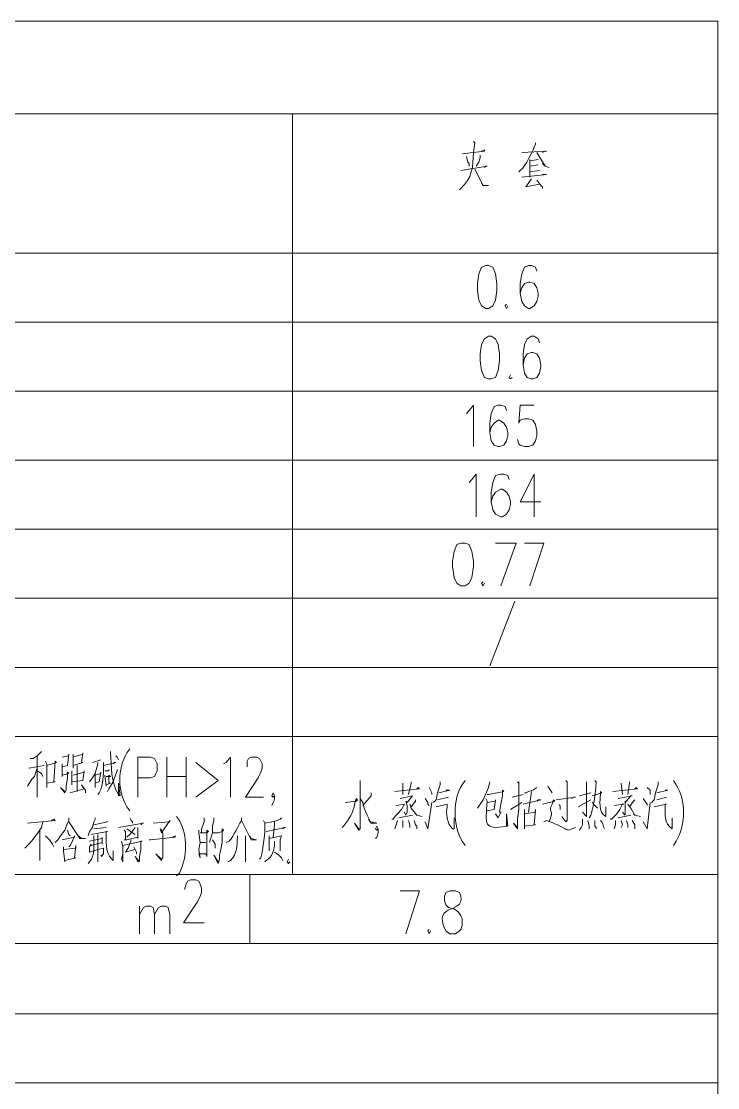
# Model space of a CAD drawing. Header units: millimetres. Extents: x 0 to 819, y 0 to 1152.
# Drawn here: x 728.2 to 819, y 1012.6 to 1151.6 of the extents above; entities that cross this region are included whole.
import ezdxf

# ---------------------------------------------------------------- set-up
doc = ezdxf.new("R2010")
doc.units = ezdxf.units.MM
doc.layers.add('1', color=7, linetype='Continuous')

msp = doc.modelspace()

# ---------------------------------------------------------------- linework, layer by layer
at = {"layer": '1', "color": 0, "lineweight": 18}
for points in [[(819, 14.361732), (43.56, 14.361732), (43.56, 1151.601732), (819, 1151.601732), (819, 14.361732)], [(819, 1151.601732), (819, 743.181732)], [(819, 1139.541732), (569.34, 1139.541732)]]:
    msp.add_lwpolyline(points, dxfattribs=at)
at = {"layer": '1', "color": 0, "lineweight": 9}
for points in [[(763.56, 1139.541732), (763.56, 1040.361732)], [(785.7, 1134.321732), (788.58, 1134.681732), (788.58, 1134.861732), (788.22, 1134.681732)], [(793.44, 1134.501732), (796.68, 1134.681732), (796.5, 1134.681732), (796.14, 1134.501732)], [(786.24, 1133.961732), (786.42, 1133.241732), (786.6, 1133.061732), (786.6, 1132.701732)], [(788.04, 1134.141732), (788.04, 1133.781732), (787.86, 1133.241732), (787.5, 1132.701732)], [(794.52, 1133.601732), (794.52, 1133.241732), (794.52, 1131.261732)], [(794.52, 1133.421732), (795.6, 1133.601732)], [(795.42, 1134.501732), (796.5, 1132.701732), (797.04, 1132.521732), (796.5, 1132.701732), (796.14, 1133.061732)], [(785.52, 1132.161732), (788.94, 1132.701732), (788.76, 1132.701732), (788.58, 1132.521732)], [(787.32, 1132.341732), (788.4, 1130.181732), (789.12, 1130.181732), (788.4, 1130.181732), (788.22, 1130.541732)], [(795.6, 1132.881732), (794.52, 1132.701732)], [(794.52, 1131.981732), (795.78, 1132.161732)], [(793.44, 1131.261732), (796.68, 1131.621732), (796.5, 1131.621732), (796.14, 1131.621732)], [(794.7, 1131.081732), (793.98, 1130.001732), (793.98, 1130.001732), (795.78, 1130.361732)], [(795.42, 1130.901732), (795.96, 1130.181732), (796.14, 1130.001732), (796.14, 1129.821732)], [(819, 1121.361732), (569.34, 1121.361732)], [(788.76, 1119.741732), (788.22, 1119.561732), (787.86, 1118.661732), (787.68, 1117.401732), (787.68, 1116.501732), (787.86, 1115.241732), (788.22, 1114.521732), (788.76, 1114.161732), (789.12, 1114.161732), (789.66, 1114.521732), (790.02, 1115.241732), (790.2, 1116.501732), (790.2, 1117.401732), (790.02, 1118.661732), (789.66, 1119.561732), (789.12, 1119.741732), (788.76, 1119.741732)], [(795.42, 1119.021732), (795.24, 1119.561732), (794.7, 1119.741732), (794.34, 1119.741732), (793.8, 1119.561732), (793.44, 1118.661732), (793.26, 1117.401732), (793.26, 1116.141732), (793.44, 1115.061732), (793.8, 1114.521732), (794.34, 1114.161732), (794.52, 1114.161732), (795.06, 1114.521732), (795.42, 1115.061732), (795.6, 1115.781732), (795.6, 1116.141732), (795.42, 1116.861732), (795.06, 1117.401732), (794.52, 1117.581732), (794.34, 1117.581732), (793.8, 1117.401732), (793.44, 1116.861732), (793.26, 1116.141732)], [(791.46, 1114.701732), (791.28, 1114.521732), (791.46, 1114.161732), (791.64, 1114.521732)], [(819, 1112.361732), (569.34, 1112.361732)], [(789.12, 1110.561732), (788.58, 1110.201732), (788.22, 1109.481732), (788.04, 1108.221732), (788.04, 1107.321732), (788.22, 1106.061732), (788.58, 1105.161732), (789.12, 1104.981732), (789.48, 1104.981732), (790.02, 1105.161732), (790.38, 1106.061732), (790.56, 1107.321732), (790.56, 1108.221732), (790.38, 1109.481732), (790.02, 1110.201732), (789.48, 1110.561732), (789.12, 1110.561732)], [(795.78, 1109.661732), (795.6, 1110.201732), (795.06, 1110.561732), (794.7, 1110.561732), (794.16, 1110.201732), (793.8, 1109.481732), (793.62, 1108.221732), (793.62, 1106.781732), (793.8, 1105.701732), (794.16, 1105.161732), (794.7, 1104.981732), (794.88, 1104.981732), (795.42, 1105.161732), (795.78, 1105.701732), (795.96, 1106.601732), (795.96, 1106.781732), (795.78, 1107.681732), (795.42, 1108.221732), (794.88, 1108.401732), (794.7, 1108.401732), (794.16, 1108.221732), (793.8, 1107.681732), (793.62, 1106.781732)], [(792, 1105.521732), (791.82, 1105.161732), (792, 1104.981732), (792.18, 1105.161732)], [(819, 1103.361732), (569.34, 1103.361732)], [(786.24, 1100.481732), (786.6, 1100.841732), (787.14, 1101.561732), (787.14, 1096.161732)], [(791.46, 1100.841732), (791.28, 1101.381732), (790.74, 1101.561732), (790.38, 1101.561732), (789.84, 1101.381732), (789.48, 1100.481732), (789.3, 1099.221732), (789.3, 1097.961732), (789.48, 1096.881732), (789.84, 1096.341732), (790.38, 1096.161732), (790.56, 1096.161732), (791.1, 1096.341732), (791.46, 1096.881732), (791.64, 1097.601732), (791.64, 1097.961732), (791.46, 1098.681732), (791.1, 1099.221732), (790.56, 1099.581732), (790.38, 1099.581732), (789.84, 1099.221732), (789.48, 1098.681732), (789.3, 1097.961732)], [(795.06, 1101.561732), (793.26, 1101.561732), (793.08, 1099.221732), (793.26, 1099.581732), (793.8, 1099.761732), (794.34, 1099.761732), (794.88, 1099.581732), (795.24, 1099.041732), (795.42, 1098.141732), (795.42, 1097.601732), (795.24, 1096.881732), (794.88, 1096.341732), (794.34, 1096.161732), (793.8, 1096.161732), (793.26, 1096.341732), (793.08, 1096.521732), (792.9, 1097.061732)], [(819, 1094.361732), (569.34, 1094.361732)], [(786.6, 1091.481732), (786.96, 1091.841732), (787.5, 1092.561732), (787.5, 1086.981732)], [(791.82, 1091.841732), (791.64, 1092.381732), (791.1, 1092.561732), (790.74, 1092.561732), (790.02, 1092.381732), (789.66, 1091.481732), (789.48, 1090.221732), (789.48, 1088.961732), (789.66, 1087.881732), (790.02, 1087.341732), (790.74, 1086.981732), (790.92, 1086.981732), (791.46, 1087.341732), (791.82, 1087.881732), (792, 1088.601732), (792, 1088.961732), (791.82, 1089.681732), (791.46, 1090.221732), (790.92, 1090.581732), (790.74, 1090.581732), (790.02, 1090.221732), (789.66, 1089.681732), (789.48, 1088.961732)], [(795.06, 1092.561732), (793.26, 1088.961732), (795.96, 1088.961732)], [(795.06, 1092.561732), (795.06, 1086.981732)], [(819, 1085.361732), (569.34, 1085.361732)], [(785.52, 1083.561732), (784.98, 1083.381732), (784.62, 1082.481732), (784.44, 1081.221732), (784.44, 1080.501732), (784.62, 1079.061732), (784.98, 1078.341732), (785.52, 1077.981732), (786.06, 1077.981732), (786.6, 1078.341732), (786.96, 1079.061732), (787.14, 1080.501732), (787.14, 1081.221732), (786.96, 1082.481732), (786.6, 1083.381732), (786.06, 1083.561732), (785.52, 1083.561732)], [(790.02, 1083.561732), (792.72, 1083.561732), (790.74, 1077.981732)], [(793.8, 1083.561732), (796.32, 1083.561732), (794.52, 1077.981732)], [(788.4, 1078.521732), (788.22, 1078.341732), (788.4, 1077.981732), (788.58, 1078.341732)], [(819, 1076.361732), (569.34, 1076.361732)], [(792.54, 1076.001732), (789.3, 1067.541732)], [(819, 1067.361732), (569.34, 1067.361732)], [(819, 1058.361732), (569.34, 1058.361732)], [(730.8, 1056.381732), (730.26, 1055.841732), (729.72, 1055.481732), (729.36, 1055.481732)], [(730.26, 1055.841732), (730.26, 1050.441732), (730.26, 1050.801732), (730.26, 1051.341732)], [(733.5, 1055.661732), (734.4, 1055.841732), (734.4, 1056.021732), (734.22, 1054.581732), (734.22, 1054.581732), (733.5, 1054.401732), (733.5, 1054.761732), (733.5, 1053.681732), (733.5, 1053.141732), (733.5, 1053.321732), (734.4, 1053.501732), (734.22, 1053.681732), (734.22, 1052.961732), (734.04, 1051.881732), (734.04, 1051.341732), (733.86, 1050.981732), (733.32, 1051.701732), (733.86, 1051.161732)], [(734.94, 1056.021732), (734.94, 1055.481732), (734.94, 1054.221732), (734.94, 1054.581732), (736.2, 1054.941732), (736.02, 1054.941732), (736.2, 1056.201732), (736.2, 1056.021732), (734.94, 1055.661732)], [(740.52, 1055.841732), (740.7, 1055.661732), (740.88, 1055.301732)], [(743.4, 1050.441732), (743.4, 1055.661732), (745.02, 1055.661732), (745.56, 1055.481732), (745.74, 1055.121732), (745.92, 1054.761732), (745.92, 1053.861732), (745.74, 1053.501732), (745.56, 1053.141732), (745.02, 1052.961732), (743.4, 1052.961732)], [(747.18, 1050.441732), (747.18, 1055.661732)], [(749.7, 1055.661732), (749.7, 1050.441732)], [(754.56, 1054.761732), (754.92, 1054.941732), (755.46, 1055.661732), (755.46, 1050.441732)], [(757.62, 1054.401732), (757.62, 1054.761732), (757.62, 1055.121732), (757.8, 1055.481732), (758.16, 1055.661732), (758.88, 1055.661732), (759.24, 1055.481732), (759.42, 1055.121732), (759.6, 1054.761732), (759.6, 1054.221732), (759.42, 1053.681732), (759.06, 1052.961732), (757.44, 1050.441732), (759.78, 1050.441732)], [(730.26, 1054.221732), (730.08, 1053.681732), (729.9, 1053.141732), (729.54, 1052.781732), (729, 1051.881732)], [(731.16, 1054.581732), (729.18, 1054.221732)], [(731.34, 1055.121732), (731.52, 1054.761732), (731.52, 1052.241732), (731.52, 1051.701732), (731.52, 1052.241732), (732.6, 1052.421732), (732.42, 1052.421732), (732.6, 1055.121732), (732.78, 1054.941732), (731.52, 1054.581732)], [(735.48, 1054.581732), (735.48, 1051.161732)], [(738.18, 1054.941732), (738.18, 1054.761732), (737.82, 1053.501732), (737.46, 1052.961732), (737.1, 1052.421732)], [(737.46, 1054.941732), (738.54, 1055.301732)], [(738.9, 1054.581732), (740.52, 1054.941732), (740.34, 1054.941732), (740.16, 1054.761732)], [(739.62, 1054.041732), (739.62, 1053.861732), (739.08, 1053.861732)], [(740.7, 1054.041732), (740.7, 1053.861732), (740.34, 1052.961732), (740.16, 1052.421732), (739.8, 1051.881732), (739.62, 1051.521732), (739.44, 1051.161732)], [(750.96, 1054.941732), (753.84, 1052.601732), (750.96, 1050.441732)], [(730.26, 1053.861732), (730.8, 1053.501732), (730.98, 1053.141732)], [(734.76, 1053.861732), (734.76, 1053.321732), (734.76, 1052.061732), (734.76, 1052.421732), (736.2, 1052.601732), (736.2, 1052.601732), (736.38, 1053.861732), (736.38, 1053.681732), (734.94, 1053.321732)], [(737.82, 1052.241732), (738.36, 1052.421732), (738.36, 1052.421732), (738.54, 1053.681732), (738.54, 1053.501732), (737.82, 1053.321732)], [(737.82, 1053.501732), (737.82, 1052.061732), (737.82, 1051.701732)], [(739.08, 1053.321732), (739.26, 1051.881732), (739.26, 1052.061732), (739.8, 1052.241732), (739.62, 1052.241732), (739.62, 1053.321732), (739.8, 1053.141732), (739.26, 1053.141732)], [(747.18, 1053.141732), (749.7, 1053.141732)], [(734.58, 1050.981732), (736.38, 1051.521732), (736.02, 1052.061732), (736.56, 1051.341732), (736.56, 1051.161732), (736.56, 1050.981732)], [(772.38, 1052.601732), (772.38, 1052.061732), (772.38, 1046.841732), (772.38, 1046.301732), (772.2, 1046.121732), (771.66, 1047.021732), (772.2, 1046.301732)], [(776.88, 1051.161732), (780.12, 1051.521732), (779.94, 1051.701732), (779.76, 1051.521732)], [(777.96, 1052.241732), (777.96, 1050.801732)], [(779.04, 1052.421732), (779.04, 1052.241732), (778.68, 1050.801732)], [(781.38, 1051.701732), (781.56, 1051.341732), (781.74, 1050.981732), (781.74, 1050.801732)], [(782.82, 1052.421732), (782.82, 1052.061732), (782.64, 1051.521732), (782.46, 1050.981732), (782.28, 1050.081732), (781.92, 1049.721732)], [(782.64, 1050.981732), (784.08, 1051.341732), (783.9, 1051.341732), (783.54, 1051.341732)], [(789.3, 1052.421732), (789.12, 1051.701732), (788.4, 1050.081732), (788.04, 1049.541732), (787.68, 1049.001732)], [(788.94, 1050.801732), (789.12, 1050.801732), (791.1, 1051.161732), (790.92, 1051.341732), (790.92, 1050.621732), (790.74, 1049.541732), (790.56, 1048.461732), (790.74, 1048.461732), (790.56, 1048.101732), (790.38, 1047.741732), (790.02, 1048.281732), (790.38, 1047.741732)], [(792.9, 1052.421732), (793.08, 1052.241732), (793.08, 1052.421732), (793.08, 1048.821732), (792.9, 1047.561732), (792.9, 1046.481732), (792.9, 1046.301732), (792.36, 1047.021732), (792.9, 1046.481732)], [(795.42, 1051.701732), (794.88, 1051.341732), (794.34, 1051.161732), (793.98, 1050.981732), (793.8, 1050.981732)], [(796.86, 1051.881732), (797.22, 1051.341732), (797.4, 1050.981732)], [(799.2, 1052.601732), (799.38, 1052.421732), (799.38, 1048.461732), (799.38, 1047.381732), (799.2, 1047.201732), (798.66, 1047.921732)], [(801.9, 1052.421732), (801.9, 1047.921732), (801.36, 1048.461732)], [(805.32, 1051.161732), (808.56, 1051.521732), (808.38, 1051.701732), (808.2, 1051.521732)], [(806.4, 1052.241732), (806.58, 1050.801732)], [(807.48, 1052.421732), (807.48, 1052.241732), (807.3, 1050.801732)], [(809.82, 1051.701732), (810.18, 1051.341732), (810.18, 1050.801732)], [(811.26, 1052.421732), (811.26, 1052.061732), (811.08, 1051.521732), (810.9, 1050.981732), (810.72, 1050.081732), (810.36, 1049.721732)], [(811.08, 1050.981732), (812.52, 1051.341732), (812.34, 1051.341732), (812.16, 1051.341732)], [(761.22, 1050.621732), (761.04, 1050.441732), (760.86, 1050.621732), (761.04, 1050.981732), (761.22, 1050.621732), (761.22, 1050.081732), (761.04, 1049.721732), (760.86, 1049.361732)], [(772.38, 1050.261732), (772.74, 1049.721732), (772.92, 1049.001732), (773.28, 1048.101732), (773.64, 1047.381732), (773.82, 1047.021732), (774.54, 1047.021732), (773.82, 1047.201732)], [(773.82, 1050.981732), (773.82, 1050.621732), (772.74, 1049.361732)], [(777.6, 1050.261732), (779.22, 1050.621732), (779.22, 1050.621732), (778.5, 1049.721732), (778.32, 1049.901732), (778.5, 1049.361732), (778.5, 1048.461732), (778.32, 1048.101732), (778.14, 1048.461732)], [(779.58, 1050.081732), (779.58, 1049.901732), (779.04, 1049.181732)], [(780.84, 1050.261732), (781.2, 1049.721732), (781.2, 1049.541732), (781.38, 1049.361732)], [(782.46, 1050.081732), (783.9, 1050.441732)], [(788.94, 1049.721732), (790.02, 1049.901732), (790.02, 1050.081732), (789.84, 1048.821732), (789.84, 1048.821732), (788.94, 1048.641732)], [(792.18, 1050.441732), (793.62, 1050.801732)], [(793.62, 1049.541732), (795.96, 1050.081732), (795.6, 1050.081732), (795.42, 1049.901732)], [(794.7, 1051.161732), (794.34, 1048.461732)], [(797.94, 1050.081732), (800.46, 1050.441732), (800.28, 1050.441732), (799.92, 1050.261732)], [(800.82, 1049.181732), (802.44, 1050.081732)], [(801, 1050.621732), (802.44, 1050.981732)], [(806.04, 1050.261732), (807.84, 1050.621732), (807.66, 1050.621732), (806.94, 1049.721732), (806.94, 1049.901732), (806.94, 1049.361732), (806.94, 1048.461732), (806.94, 1048.101732), (806.58, 1048.461732)], [(808.2, 1050.081732), (808.02, 1049.901732), (807.48, 1049.181732)], [(809.28, 1050.261732), (809.64, 1049.721732), (809.82, 1049.541732), (809.82, 1049.361732)], [(811.08, 1050.081732), (812.34, 1050.441732)], [(777.06, 1049.361732), (778.14, 1049.541732), (778.14, 1049.541732), (777.78, 1048.821732), (777.24, 1048.281732), (776.88, 1047.921732), (776.7, 1047.561732), (776.52, 1047.561732)], [(778.86, 1049.541732), (779.04, 1049.001732), (779.76, 1048.101732), (780.48, 1047.921732), (779.76, 1048.101732), (779.58, 1048.281732)], [(780.84, 1047.201732), (781.2, 1046.301732), (781.74, 1049.721732)], [(792, 1048.821732), (793.44, 1049.721732)], [(793.8, 1048.821732), (793.8, 1048.281732), (793.8, 1046.301732), (793.8, 1046.661732), (795.24, 1046.841732), (795.06, 1046.841732), (795.24, 1048.821732), (795.24, 1048.461732), (793.8, 1048.281732)], [(798.3, 1049.541732), (798.48, 1049.181732), (798.48, 1048.821732), (798.48, 1049.361732)], [(802.62, 1049.721732), (802.98, 1049.361732), (803.34, 1049.001732)], [(805.5, 1049.361732), (806.76, 1049.541732), (806.58, 1049.541732), (806.22, 1048.821732), (805.86, 1048.281732), (805.5, 1047.921732), (805.14, 1047.561732), (804.96, 1047.561732)], [(807.3, 1049.541732), (807.66, 1049.001732), (808.2, 1048.101732), (808.92, 1047.921732), (808.2, 1048.101732), (808.02, 1048.281732)], [(809.28, 1047.201732), (809.82, 1046.301732), (810.18, 1049.721732)], [(729, 1047.021732), (732.6, 1047.381732), (732.42, 1047.561732), (732.06, 1047.381732)], [(734.4, 1047.741732), (734.4, 1047.381732), (734.22, 1047.021732), (733.86, 1046.121732), (733.32, 1045.401732), (732.96, 1044.861732), (732.6, 1044.501732)], [(734.4, 1047.201732), (735.84, 1045.041732), (736.56, 1045.041732), (736.02, 1045.041732), (735.66, 1045.401732)], [(737.82, 1047.741732), (737.82, 1047.561732), (737.64, 1047.201732), (737.46, 1046.481732), (737.1, 1045.941732), (736.92, 1045.401732)], [(737.64, 1046.841732), (739.44, 1047.201732), (739.44, 1047.201732), (739.26, 1047.201732)], [(742.32, 1047.741732), (742.5, 1047.381732), (742.68, 1047.201732), (742.68, 1047.021732)], [(745.38, 1047.021732), (747.54, 1047.201732), (747.54, 1047.381732), (746.46, 1045.761732), (746.28, 1046.301732), (746.46, 1046.121732), (746.64, 1045.761732), (746.64, 1045.401732), (746.64, 1044.861732), (746.64, 1043.061732), (746.64, 1042.881732), (746.64, 1042.521732), (746.46, 1042.341732), (746.46, 1042.161732), (745.74, 1043.061732), (746.46, 1042.341732), (746.46, 1042.341732)], [(752.04, 1047.741732), (752.04, 1047.201732), (751.68, 1046.301732), (751.68, 1045.761732)], [(753.3, 1047.741732), (753.3, 1047.381732), (753.12, 1046.661732), (753.12, 1045.761732), (752.94, 1045.221732), (752.76, 1044.681732), (752.76, 1044.501732)], [(756.9, 1047.381732), (758.16, 1044.861732), (758.88, 1044.861732), (758.16, 1045.041732), (757.98, 1045.401732)], [(762.12, 1047.741732), (761.94, 1047.561732), (761.58, 1047.381732), (760.86, 1047.201732), (759.96, 1047.021732)], [(761.22, 1047.201732), (761.22, 1046.841732), (761.04, 1045.221732)], [(773.46, 1047.561732), (773.82, 1047.021732)], [(777.24, 1047.381732), (777.06, 1046.841732), (776.88, 1046.301732)], [(777.42, 1047.741732), (779.22, 1048.101732)], [(777.96, 1047.381732), (777.96, 1046.841732), (777.96, 1046.481732)], [(778.68, 1047.381732), (778.86, 1046.841732), (778.86, 1046.481732)], [(779.4, 1047.381732), (779.58, 1046.841732), (779.76, 1046.661732), (779.76, 1046.301732)], [(801.36, 1047.561732), (801.36, 1047.201732), (801.36, 1046.841732), (801.18, 1046.481732), (801, 1046.121732)], [(802.08, 1047.381732), (802.26, 1046.661732), (802.26, 1046.301732)], [(802.98, 1047.381732), (802.98, 1046.661732), (803.16, 1046.481732), (803.16, 1046.301732)], [(803.7, 1047.381732), (803.88, 1047.201732), (804.06, 1046.841732), (804.06, 1046.661732), (804.24, 1046.301732), (804.24, 1046.301732)], [(805.68, 1047.381732), (805.68, 1046.841732), (805.5, 1046.301732)], [(806.04, 1047.741732), (807.66, 1048.101732)], [(806.4, 1047.381732), (806.58, 1046.841732), (806.4, 1046.481732)], [(807.12, 1047.381732), (807.3, 1046.841732), (807.3, 1046.481732)], [(807.84, 1047.381732), (808.2, 1046.841732), (808.2, 1046.661732), (808.2, 1046.301732)], [(730.62, 1046.121732), (730.62, 1042.341732), (730.62, 1042.161732), (730.62, 1042.521732), (730.62, 1042.881732)], [(734.22, 1046.121732), (734.4, 1045.581732), (734.58, 1045.401732)], [(739.26, 1046.481732), (737.64, 1046.301732)], [(740.88, 1046.481732), (744.12, 1047.021732), (743.94, 1047.021732), (743.76, 1046.841732)], [(741.6, 1046.121732), (741.78, 1045.941732), (741.78, 1044.861732), (741.6, 1044.861732), (741.96, 1044.861732), (743.4, 1045.221732), (743.4, 1045.041732), (743.4, 1046.301732), (743.4, 1046.481732)], [(743.04, 1046.481732), (742.32, 1045.581732), (741.96, 1045.221732)], [(741.96, 1046.301732), (742.68, 1045.761732), (743.04, 1045.581732)], [(751.32, 1046.121732), (751.32, 1045.761732), (751.5, 1044.501732), (751.32, 1043.601732), (751.5, 1042.521732), (751.32, 1043.061732), (752.22, 1043.061732), (752.4, 1042.881732), (752.4, 1042.701732), (752.4, 1043.961732), (752.4, 1045.941732), (752.4, 1046.121732), (752.58, 1045.941732), (752.4, 1045.761732), (751.5, 1045.761732)], [(753.12, 1045.761732), (753.84, 1045.761732), (754.38, 1045.941732), (754.56, 1046.121732), (754.38, 1046.301732), (754.38, 1045.401732), (754.38, 1044.501732), (754.2, 1043.601732), (754.02, 1042.881732), (754.02, 1042.341732), (753.84, 1041.801732), (753.3, 1042.881732), (753.84, 1041.981732)], [(760.14, 1045.941732), (762.66, 1046.481732), (762.48, 1046.481732), (762.3, 1046.301732)], [(774.72, 1046.301732), (774.54, 1046.121732), (774.36, 1046.301732), (774.54, 1046.661732), (774.72, 1046.301732), (774.72, 1045.761732), (774.54, 1045.221732), (774.36, 1045.041732)], [(732.42, 1043.961732), (732.24, 1044.321732), (731.88, 1044.861732), (731.34, 1045.401732)], [(733.5, 1044.861732), (735.12, 1045.221732), (735.12, 1045.401732), (734.76, 1044.501732), (734.58, 1044.141732), (734.4, 1043.961732)], [(737.1, 1044.681732), (738.72, 1045.041732), (738.72, 1045.221732), (738.72, 1044.321732), (738.72, 1044.501732), (737.28, 1044.141732), (737.28, 1044.321732), (737.1, 1043.961732), (737.1, 1043.241732), (737.1, 1043.241732), (738.18, 1043.601732), (738.9, 1043.781732), (738.9, 1043.781732), (738.9, 1043.061732), (738.72, 1042.881732), (738.72, 1042.701732), (738.72, 1042.701732), (738.54, 1042.881732)], [(738.18, 1045.581732), (738.18, 1045.401732), (738.18, 1041.981732), (738.18, 1042.521732)], [(741.24, 1044.681732), (741.42, 1043.961732), (741.42, 1041.981732), (741.24, 1042.341732), (741.42, 1043.061732)], [(741.42, 1044.141732), (743.94, 1044.681732), (743.76, 1044.681732), (743.76, 1043.601732), (743.58, 1042.701732), (743.58, 1042.161732), (743.4, 1041.981732), (743.04, 1042.701732), (743.58, 1041.981732)], [(742.5, 1044.861732), (742.14, 1043.781732), (741.78, 1043.241732), (741.78, 1043.241732), (743.04, 1043.601732), (742.86, 1043.961732), (743.22, 1043.241732), (743.22, 1043.061732)], [(744.84, 1044.861732), (745.02, 1044.861732), (748.26, 1045.221732), (748.26, 1045.401732), (747.9, 1045.221732)], [(751.5, 1044.501732), (752.22, 1044.501732)], [(753.12, 1044.861732), (753.48, 1044.321732), (753.48, 1044.141732), (753.48, 1043.781732)], [(757.44, 1045.401732), (757.44, 1041.981732), (757.44, 1042.701732)], [(760.5, 1045.401732), (760.5, 1045.041732), (760.5, 1043.421732), (760.5, 1043.961732)], [(760.5, 1045.041732), (762.12, 1045.401732), (762.12, 1045.401732), (761.94, 1044.861732), (761.94, 1043.781732), (761.94, 1043.421732), (761.94, 1043.601732), (761.94, 1043.961732)], [(733.68, 1043.961732), (733.68, 1043.421732), (733.86, 1041.981732), (733.86, 1042.161732), (735.3, 1042.521732), (735.12, 1042.521732), (735.3, 1044.141732), (735.3, 1043.781732), (733.68, 1043.601732)], [(761.22, 1043.241732), (761.76, 1042.881732), (761.94, 1042.701732), (762.12, 1042.521732), (762.3, 1042.161732)], [(763.02, 1042.341732), (762.84, 1041.981732), (763.02, 1041.801732), (763.2, 1041.981732)], [(819, 1040.361732), (569.34, 1040.361732)], [(757.98, 1040.361732), (757.98, 1031.361732)], [(749.52, 1038.381732), (749.52, 1038.561732), (749.7, 1039.101732), (749.88, 1039.461732), (750.24, 1039.641732), (750.96, 1039.641732), (751.32, 1039.461732), (751.5, 1039.101732), (751.68, 1038.561732), (751.68, 1038.021732), (751.5, 1037.481732), (751.14, 1036.761732), (749.34, 1034.061732), (752.04, 1034.061732)], [(777.6, 1038.201732), (780.12, 1038.201732), (778.32, 1032.621732)], [(743.58, 1032.621732), (743.58, 1036.221732)], [(743.58, 1035.141732), (744.12, 1036.041732), (744.48, 1036.221732), (745.02, 1036.221732), (745.38, 1036.041732), (745.56, 1035.141732), (745.56, 1032.621732)], [(745.56, 1035.141732), (746.1, 1036.041732), (746.46, 1036.221732), (747, 1036.221732), (747.36, 1036.041732), (747.54, 1035.141732), (747.54, 1032.621732)], [(781.38, 1033.161732), (781.2, 1032.981732), (781.38, 1032.621732), (781.56, 1032.981732)], [(819, 1031.361732), (569.34, 1031.361732)], [(819, 1022.181732), (569.34, 1022.181732)], [(819, 1013.181732), (569.34, 1013.181732)]]:
    msp.add_lwpolyline(points, dxfattribs=at)
for points, knots in [([(787.14, 1135.941732), (787.14, 1135.941732), (787.32, 1135.761732), (787.32, 1135.761732), (787.32, 1135.761732), (787.32, 1135.761732), (787.32, 1135.761732), (787.32, 1135.761732), (787.14, 1134.501732), (787.14, 1134.501732), (787.14, 1132.701732), (786.96, 1131.081732), (785.52, 1129.821732), (785.52, 1129.821732), (785.34, 1129.641732), (785.34, 1129.641732)], [0, 0, 0, 0, 1, 1, 1, 2, 2, 2, 3, 3, 3, 4, 4, 4, 5, 5, 5, 5]), ([(795.24, 1135.761732), (795.24, 1135.761732), (795.24, 1135.581732), (795.24, 1135.581732), (794.88, 1134.681732), (793.98, 1132.701732), (793.26, 1132.161732), (793.26, 1132.161732), (793.08, 1131.981732), (793.08, 1131.981732)], [0, 0, 0, 0, 1, 1, 1, 2, 2, 2, 3, 3, 3, 3]), ([(739.8, 1056.381732), (739.8, 1056.381732), (739.8, 1056.201732), (739.8, 1056.201732), (739.98, 1054.581732), (739.8, 1052.241732), (740.88, 1050.801732), (740.88, 1050.801732), (741.06, 1050.621732), (741.06, 1050.621732), (741.06, 1050.621732), (740.88, 1052.241732), (740.88, 1052.241732), (740.88, 1052.241732), (740.88, 1050.621732), (740.88, 1050.621732)], [0, 0, 0, 0, 1, 1, 1, 2, 2, 2, 3, 3, 3, 4, 4, 4, 5, 5, 5, 5]), ([(742.32, 1056.741732), (742.32, 1056.741732), (741.96, 1056.201732), (741.96, 1056.201732), (740.7, 1054.041732), (740.7, 1051.341732), (741.96, 1049.181732), (741.96, 1049.181732), (742.32, 1048.641732), (742.32, 1048.641732)], [0, 0, 0, 0, 1, 1, 1, 2, 2, 2, 3, 3, 3, 3]), ([(738.9, 1054.941732), (738.9, 1054.941732), (738.9, 1054.581732), (738.9, 1054.581732), (738.9, 1053.141732), (738.9, 1052.241732), (738.36, 1050.981732), (738.36, 1050.981732), (738.18, 1050.801732), (738.18, 1050.801732)], [0, 0, 0, 0, 1, 1, 1, 2, 2, 2, 3, 3, 3, 3]), ([(786.06, 1052.601732), (786.06, 1052.601732), (785.7, 1052.061732), (785.7, 1052.061732), (784.44, 1050.261732), (784.44, 1046.661732), (785.7, 1044.681732), (785.7, 1044.681732), (786.06, 1044.141732), (786.06, 1044.141732)], [0, 0, 0, 0, 1, 1, 1, 2, 2, 2, 3, 3, 3, 3]), ([(802.98, 1052.601732), (802.98, 1052.601732), (803.16, 1052.421732), (803.16, 1052.421732), (802.98, 1050.441732), (802.98, 1049.901732), (802.44, 1048.101732), (802.44, 1048.101732), (802.26, 1047.741732), (802.26, 1047.741732)], [0, 0, 0, 0, 1, 1, 1, 2, 2, 2, 3, 3, 3, 3]), ([(813.24, 1052.601732), (813.24, 1052.601732), (813.6, 1052.061732), (813.6, 1052.061732), (814.86, 1049.901732), (814.86, 1047.021732), (813.6, 1044.681732), (813.6, 1044.681732), (813.24, 1044.141732), (813.24, 1044.141732)], [0, 0, 0, 0, 1, 1, 1, 2, 2, 2, 3, 3, 3, 3]), ([(770.4, 1049.721732), (770.4, 1049.721732), (771.84, 1049.901732), (771.84, 1049.901732), (771.84, 1049.901732), (772.02, 1050.081732), (772.02, 1050.081732), (772.02, 1050.081732), (771.84, 1050.261732), (771.84, 1050.261732), (771.84, 1050.261732), (771.66, 1049.541732), (771.66, 1049.541732), (771.48, 1048.461732), (770.94, 1047.561732), (770.22, 1046.661732), (770.22, 1046.661732), (770.04, 1046.481732), (770.04, 1046.481732)], [0, 0, 0, 0, 1, 1, 1, 2, 2, 2, 3, 3, 3, 4, 4, 4, 5, 5, 5, 6, 6, 6, 6]), ([(788.76, 1050.261732), (788.76, 1050.261732), (788.94, 1049.901732), (788.94, 1049.901732), (788.76, 1046.841732), (788.4, 1046.121732), (791.46, 1046.661732), (791.46, 1046.661732), (791.64, 1046.661732), (791.64, 1046.661732), (791.64, 1046.661732), (791.46, 1048.281732), (791.46, 1048.281732), (791.46, 1048.281732), (791.46, 1046.661732), (791.46, 1046.661732)], [0, 0, 0, 0, 1, 1, 1, 2, 2, 2, 3, 3, 3, 4, 4, 4, 5, 5, 5, 5]), ([(796.14, 1049.541732), (796.14, 1049.541732), (797.76, 1049.901732), (797.76, 1049.901732), (797.76, 1049.901732), (797.58, 1050.081732), (797.58, 1050.081732), (797.58, 1050.081732), (797.4, 1049.541732), (797.4, 1049.541732), (796.86, 1048.281732), (797.58, 1049.001732), (797.22, 1047.741732), (797.22, 1047.741732), (797.04, 1047.201732), (797.04, 1047.201732)], [0, 0, 0, 0, 1, 1, 1, 2, 2, 2, 3, 3, 3, 4, 4, 4, 5, 5, 5, 5]), ([(802.62, 1050.621732), (802.62, 1050.621732), (803.88, 1050.981732), (803.88, 1050.981732), (803.88, 1050.981732), (803.7, 1051.161732), (803.7, 1051.161732), (803.7, 1051.161732), (803.7, 1050.801732), (803.7, 1050.801732), (803.7, 1050.081732), (803.34, 1048.461732), (804.42, 1047.921732), (804.42, 1047.921732), (804.42, 1047.921732), (804.42, 1047.921732), (804.42, 1047.921732), (804.42, 1049.181732), (804.42, 1049.181732)], [0, 0, 0, 0, 1, 1, 1, 2, 2, 2, 3, 3, 3, 4, 4, 4, 5, 5, 5, 6, 6, 6, 6]), ([(782.28, 1049.181732), (782.28, 1049.181732), (783.72, 1049.541732), (783.72, 1049.541732), (783.72, 1049.541732), (783.72, 1049.541732), (783.72, 1049.541732), (783.72, 1049.541732), (783.72, 1049.181732), (783.72, 1049.181732), (783.54, 1048.461732), (783.72, 1046.841732), (784.44, 1046.301732), (784.44, 1046.301732), (784.62, 1046.301732), (784.62, 1046.301732), (784.62, 1046.301732), (784.62, 1047.741732), (784.62, 1047.741732), (784.62, 1047.741732), (784.62, 1046.481732), (784.62, 1046.481732)], [0, 0, 0, 0, 1, 1, 1, 2, 2, 2, 3, 3, 3, 4, 4, 4, 5, 5, 5, 6, 6, 6, 7, 7, 7, 7]), ([(810.72, 1049.181732), (810.72, 1049.181732), (812.34, 1049.541732), (812.34, 1049.541732), (812.34, 1049.541732), (812.16, 1049.541732), (812.16, 1049.541732), (812.16, 1049.541732), (812.16, 1049.181732), (812.16, 1049.181732), (812.16, 1048.281732), (811.98, 1047.021732), (813.06, 1046.301732), (813.06, 1046.301732), (813.06, 1046.301732), (813.06, 1046.301732), (813.06, 1046.301732), (813.06, 1047.741732), (813.06, 1047.741732), (813.06, 1047.741732), (813.06, 1046.481732), (813.06, 1046.481732)], [0, 0, 0, 0, 1, 1, 1, 2, 2, 2, 3, 3, 3, 4, 4, 4, 5, 5, 5, 6, 6, 6, 7, 7, 7, 7]), ([(730.98, 1047.201732), (730.98, 1047.201732), (730.8, 1046.481732), (730.8, 1046.481732), (730.26, 1045.581732), (729.72, 1044.861732), (729, 1044.141732), (729, 1044.141732), (728.64, 1043.781732), (728.64, 1043.781732)], [0, 0, 0, 0, 1, 1, 1, 2, 2, 2, 3, 3, 3, 3]), ([(748.44, 1047.921732), (748.44, 1047.921732), (748.8, 1047.381732), (748.8, 1047.381732), (749.88, 1045.401732), (749.88, 1042.701732), (748.8, 1040.541732), (748.8, 1040.541732), (748.44, 1040.181732), (748.44, 1040.181732)], [0, 0, 0, 0, 1, 1, 1, 2, 2, 2, 3, 3, 3, 3]), ([(756.9, 1047.741732), (756.9, 1047.741732), (756.9, 1047.381732), (756.9, 1047.381732), (756.36, 1046.481732), (756, 1045.581732), (755.28, 1044.681732), (755.28, 1044.681732), (754.92, 1044.501732), (754.92, 1044.501732)], [0, 0, 0, 0, 1, 1, 1, 2, 2, 2, 3, 3, 3, 3]), ([(759.78, 1047.381732), (759.78, 1047.381732), (759.96, 1047.021732), (759.96, 1047.021732), (759.96, 1045.761732), (759.78, 1043.781732), (759.42, 1042.521732), (759.42, 1042.521732), (759.24, 1042.341732), (759.24, 1042.341732)], [0, 0, 0, 0, 1, 1, 1, 2, 2, 2, 3, 3, 3, 3]), ([(796.32, 1047.201732), (796.32, 1047.201732), (796.68, 1047.381732), (796.68, 1047.381732), (797.76, 1047.021732), (798.48, 1046.661732), (799.56, 1046.121732), (799.56, 1046.121732), (800.46, 1046.481732), (800.46, 1046.481732), (800.46, 1046.481732), (799.56, 1046.121732), (799.56, 1046.121732), (799.56, 1046.121732), (799.02, 1046.301732), (799.02, 1046.301732)], [0, 0, 0, 0, 1, 1, 1, 2, 2, 2, 3, 3, 3, 4, 4, 4, 5, 5, 5, 5]), ([(737.28, 1045.581732), (737.28, 1045.581732), (737.28, 1045.581732), (737.28, 1045.581732), (737.28, 1045.581732), (739.44, 1045.941732), (739.44, 1045.941732), (739.44, 1045.941732), (739.44, 1045.941732), (739.44, 1045.941732), (739.44, 1045.941732), (739.26, 1045.941732), (739.26, 1045.941732), (739.26, 1044.681732), (739.08, 1043.421732), (739.98, 1042.341732), (739.98, 1042.341732), (740.16, 1042.161732), (740.16, 1042.161732), (740.16, 1042.161732), (740.16, 1042.341732), (740.16, 1042.341732), (740.16, 1042.341732), (740.16, 1043.421732), (740.16, 1043.421732), (740.16, 1043.421732), (740.16, 1042.341732), (740.16, 1042.341732)], [0, 0, 0, 0, 1, 1, 1, 2, 2, 2, 3, 3, 3, 4, 4, 4, 5, 5, 5, 6, 6, 6, 7, 7, 7, 8, 8, 8, 9, 9, 9, 9]), ([(737.64, 1045.401732), (737.64, 1045.401732), (737.64, 1045.221732), (737.64, 1045.221732), (737.64, 1044.141732), (737.82, 1042.881732), (737.1, 1041.981732), (737.1, 1041.981732), (736.92, 1041.801732), (736.92, 1041.801732)], [0, 0, 0, 0, 1, 1, 1, 2, 2, 2, 3, 3, 3, 3]), ([(756.36, 1045.401732), (756.36, 1045.401732), (756.36, 1045.221732), (756.36, 1045.221732), (756.36, 1044.141732), (756.36, 1043.061732), (755.46, 1042.161732), (755.46, 1042.161732), (755.1, 1041.981732), (755.1, 1041.981732)], [0, 0, 0, 0, 1, 1, 1, 2, 2, 2, 3, 3, 3, 3]), ([(761.22, 1044.681732), (761.22, 1044.681732), (761.22, 1044.501732), (761.22, 1044.501732), (761.22, 1043.601732), (760.86, 1042.521732), (760.14, 1042.161732), (760.14, 1042.161732), (759.96, 1041.981732), (759.96, 1041.981732)], [0, 0, 0, 0, 1, 1, 1, 2, 2, 2, 3, 3, 3, 3]), ([(784.08, 1038.201732), (784.08, 1038.201732), (783.54, 1038.021732), (783.54, 1038.021732), (783.54, 1038.021732), (783.36, 1037.481732), (783.36, 1037.481732), (783.36, 1037.481732), (783.36, 1036.941732), (783.36, 1036.941732), (783.36, 1036.941732), (783.54, 1036.401732), (783.54, 1036.401732), (783.54, 1036.401732), (783.9, 1036.041732), (783.9, 1036.041732), (783.9, 1036.041732), (784.62, 1035.861732), (784.62, 1035.861732), (784.62, 1035.861732), (785.16, 1035.501732), (785.16, 1035.501732), (785.16, 1035.501732), (785.52, 1034.961732), (785.52, 1034.961732), (785.52, 1034.961732), (785.7, 1034.601732), (785.7, 1034.601732), (785.7, 1034.601732), (785.7, 1033.701732), (785.7, 1033.701732), (785.7, 1033.701732), (785.52, 1033.161732), (785.52, 1033.161732), (785.52, 1033.161732), (785.34, 1032.981732), (785.34, 1032.981732), (785.34, 1032.981732), (784.8, 1032.621732), (784.8, 1032.621732), (784.8, 1032.621732), (784.08, 1032.621732), (784.08, 1032.621732), (784.08, 1032.621732), (783.54, 1032.981732), (783.54, 1032.981732), (781.56, 1036.941732), (786.6, 1034.961732), (785.34, 1038.021732), (785.34, 1038.021732), (784.8, 1038.201732), (784.8, 1038.201732), (784.8, 1038.201732), (784.08, 1038.201732), (784.08, 1038.201732)], [0, 0, 0, 0, 1, 1, 1, 2, 2, 2, 3, 3, 3, 4, 4, 4, 5, 5, 5, 6, 6, 6, 7, 7, 7, 8, 8, 8, 9, 9, 9, 10, 10, 10, 11, 11, 11, 12, 12, 12, 13, 13, 13, 14, 14, 14, 15, 15, 15, 16, 16, 16, 17, 17, 17, 18, 18, 18, 18])]:
    msp.add_open_spline(points, degree=3, knots=knots, dxfattribs=at)

doc.saveas('drawing.dxf')
